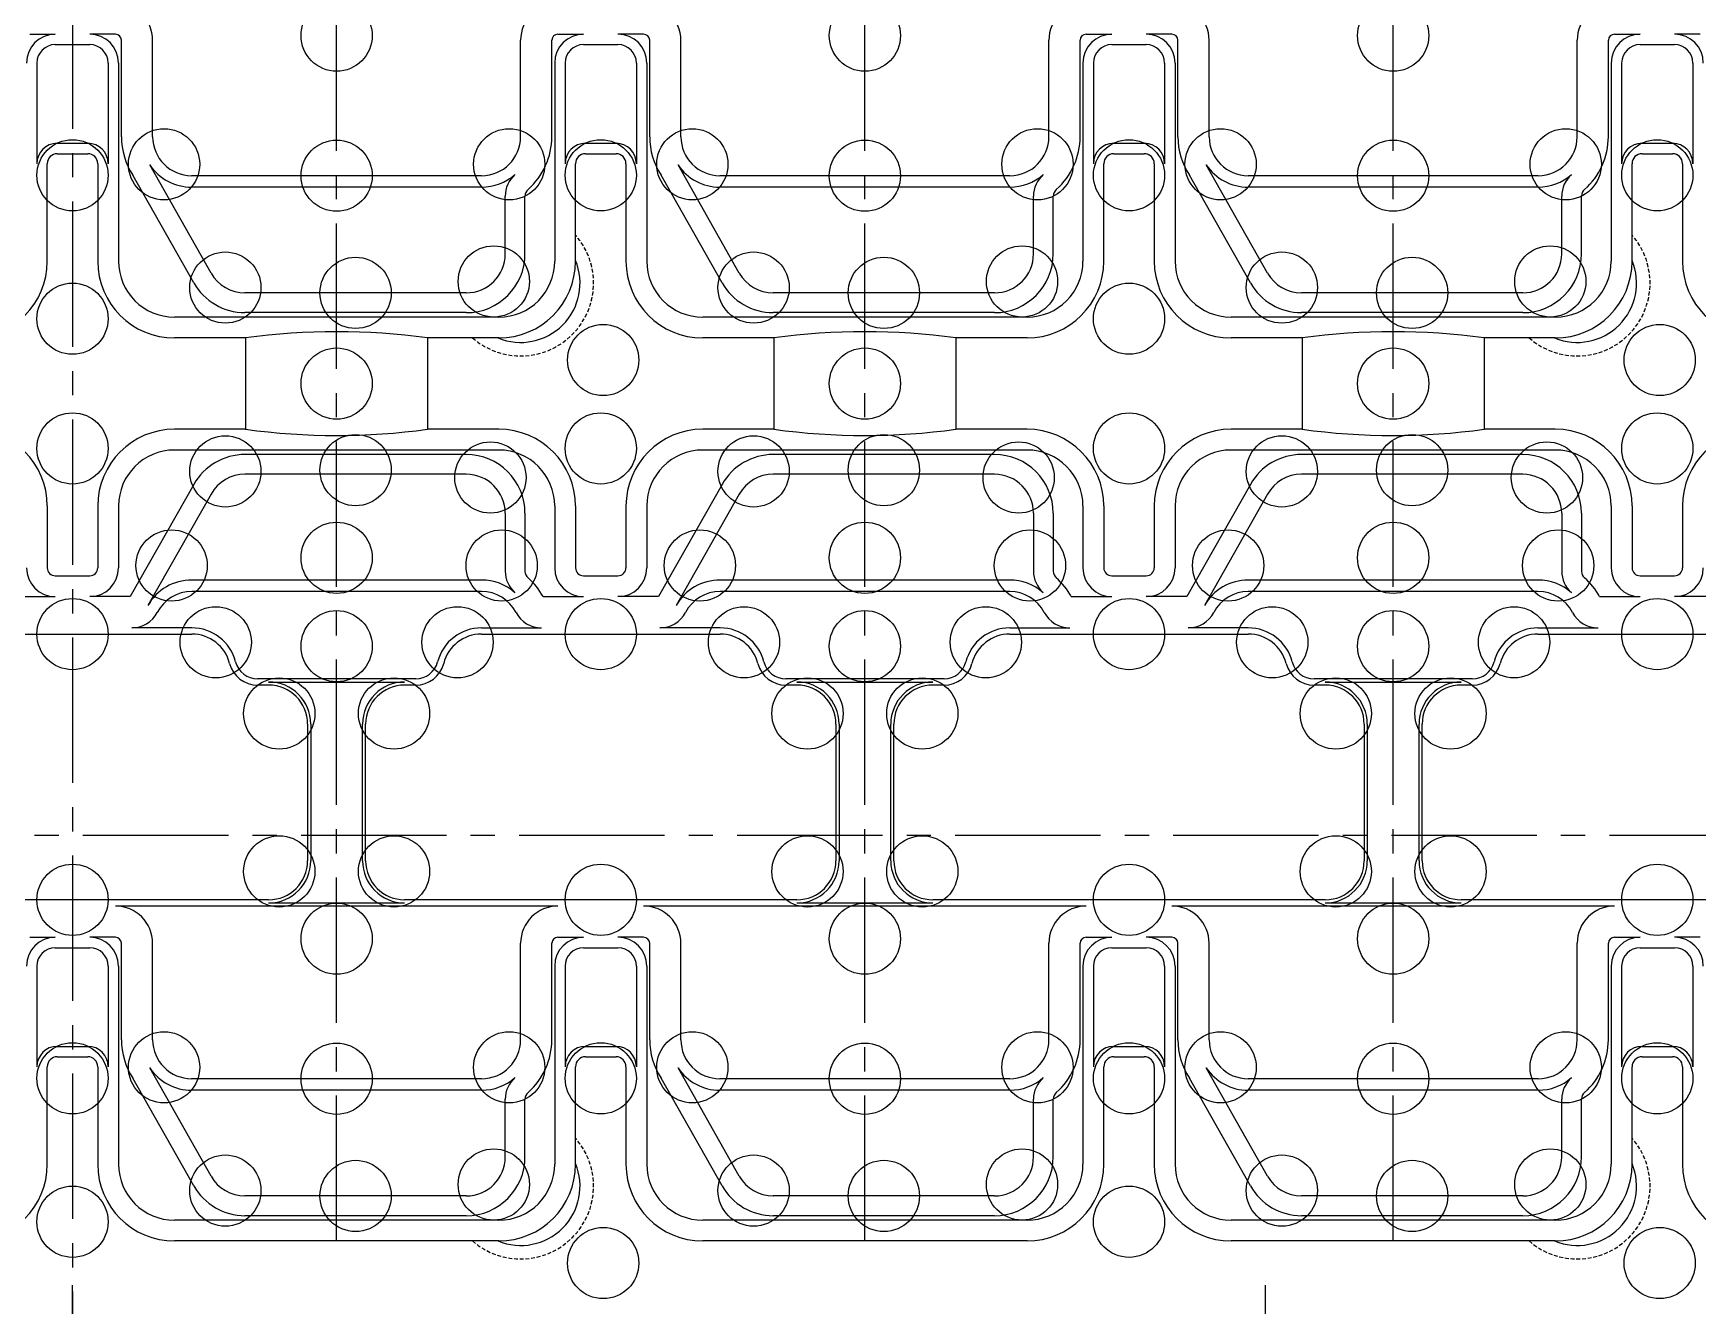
# Model space of a CAD drawing. Extents: x -808 to -24, y -277 to 138.
# Drawn here: x -502.3 to -404.2, y -107.6 to -32.6 of the extents above; entities that cross this region are included whole.
import ezdxf

# ---------------------------------------------------------------- set-up
doc = ezdxf.new("R2010")
doc.units = 0
doc.header["$LTSCALE"] = 0.45
doc.header["$MEASUREMENT"] = 0
doc.linetypes.add('CENTER2', pattern=[28.575, 19.05, -3.175, 3.175, -3.175])
doc.linetypes.add('HIDDENX2', pattern=[0.75, 0.5, -0.25])
for name, color, linetype in [('ANA 10', 7, 'CONTINUOUS'), ('ANA 11.5', 60, 'CONTINUOUS'), ('ANA 13', 230, 'CONTINUOUS'), ('ANA 18.5', 30, 'CONTINUOUS'), ('ANA 28', 110, 'CONTINUOUS'), ('ANA 31 Φ8.6x5°U7', 5, 'CONTINUOUS'), ('ANA 35', 140, 'CONTINUOUS'), ('CENTER', 243, 'CENTER2'), ('DETAIL', 6, 'CONTINUOUS'), ('HIDDEN', 5, 'HIDDENX2'), ('LINE', 7, 'CONTINUOUS'), ('LINE1', 30, 'CONTINUOUS'), ('LINE2', 110, 'CONTINUOUS'), ('LINE3', 230, 'CONTINUOUS'), ('LINE6', 60, 'CONTINUOUS'), ('LINE8', 200, 'CONTINUOUS'), ('SECTION', 31, 'CONTINUOUS'), ('TEXT', 4, 'CONTINUOUS')]:
    doc.layers.add(name, color=color, linetype=linetype)

msp = doc.modelspace()

# ---------------------------------------------------------------- linework, layer by layer
at = {"layer": 'ANA 10'}
for centre in [(-500, -68.035), (-491.5542, -68.51851), (-477.2958, -68.51851), (-468.85, -68.035), (-460.4042, -68.51851), (-446.1458, -68.51851), (-437.7, -68.035), (-429.2542, -68.51851), (-414.9958, -68.51851), (-406.55, -68.035), (-487.80865, -72.71865), (-481.04135, -72.71865), (-456.65865, -72.71865), (-449.89135, -72.71865), (-425.50865, -72.71865), (-418.74135, -72.71865), (-487.80865, -82.03135), (-481.04135, -82.03135), (-456.65865, -82.03135), (-449.89135, -82.03135), (-425.50865, -82.03135), (-418.74135, -82.03135), (-500, -83.705), (-468.85, -83.705), (-437.7, -83.705), (-406.55, -83.705)]:
    msp.add_circle(centre, 2.1, dxfattribs=at)
at = {"layer": 'ANA 11.5'}
for centre in [(-484.425, -32.74064), (-453.275, -32.74064), (-422.125, -32.74064), (-484.425, -68.74936), (-453.275, -68.74936), (-422.125, -68.74936), (-484.425, -86.00064), (-453.275, -86.00064), (-422.125, -86.00064)]:
    msp.add_circle(centre, 2.1, dxfattribs=at)
at = {"layer": 'ANA 13'}
for centre in [(-494.60135, -40.32635), (-474.24865, -40.32635), (-463.45135, -40.32635), (-443.09865, -40.32635), (-432.30135, -40.32635), (-411.94865, -40.32635), (-484.425, -41), (-453.275, -41), (-422.125, -41), (-484.425, -63.53445), (-453.275, -63.53445), (-422.125, -63.53445), (-494.15642, -63.98886), (-474.69358, -63.98886), (-463.00642, -63.98886), (-443.54358, -63.98886), (-431.85642, -63.98886), (-412.39358, -63.98886), (-494.60135, -93.58635), (-484.425, -94.26), (-474.24865, -93.58635), (-463.45135, -93.58635), (-453.275, -94.26), (-443.09865, -93.58635), (-432.30135, -93.58635), (-422.125, -94.26), (-411.94865, -93.58635)]:
    msp.add_circle(centre, 2.1, dxfattribs=at)
at = {"layer": 'ANA 18.5'}
for centre in [(-475.15865, -47.23635), (-444.00865, -47.23635), (-412.85865, -47.23635), (-490.98816, -47.59694), (-483.30734, -47.91), (-459.83816, -47.59694), (-452.15734, -47.91), (-428.68816, -47.59694), (-421.00734, -47.91), (-490.98816, -58.43942), (-483.30734, -58.36433), (-475.35865, -58.80002), (-459.83816, -58.43942), (-452.15734, -58.36433), (-444.20865, -58.80002), (-428.68816, -58.43942), (-421.00734, -58.36433), (-413.05865, -58.80002), (-490.98816, -100.85694), (-483.30734, -101.17), (-475.15865, -100.49635), (-459.83816, -100.85694), (-452.15734, -101.17), (-444.00865, -100.49635), (-428.68816, -100.85694), (-421.00734, -101.17), (-412.85865, -100.49635)]:
    msp.add_circle(centre, 2.1, dxfattribs=at)
at = {"layer": 'ANA 28'}
for centre in [(-500, -40.9753), (-468.85, -40.9753), (-437.7, -40.9753), (-406.55, -40.9753), (-500, -49.43401), (-437.7, -49.43401), (-500, -57.08599), (-468.85, -57.08599), (-437.7, -57.08599), (-406.55, -57.08599), (-500, -94.2353), (-468.85, -94.2353), (-437.7, -94.2353), (-406.55, -94.2353), (-500, -102.69401), (-437.7, -102.69401)]:
    msp.add_circle(centre, 2.1, dxfattribs=at)
at = {"layer": 'ANA 31 Φ8.6x5°U7'}
for centre in [(-468.70758, -51.86983), (-406.40758, -51.86983), (-468.70758, -105.12983), (-406.40758, -105.12983)]:
    msp.add_circle(centre, 2.1, dxfattribs=at)
at = {"layer": 'ANA 35'}
for centre in [(-484.425, -53.26), (-453.275, -53.26), (-422.125, -53.26)]:
    msp.add_circle(centre, 2.1, dxfattribs=at)
at = {"layer": 'CENTER'}
for p, q in [((-500, 137.5), (-500, -244.89837)), ((-484.425, -103.82785), (-484.425, 103.82785)), ((-453.275, -103.82785), (-453.275, 103.82785)), ((-422.125, -103.82785), (-422.125, 103.82785)), ((-666.54797, -79.89), (-333.45203, -79.89)), ((-500, -122.195), (-500, -106.44006)), ((-429.65, -122.195), (-429.65, -106.44006))]:
    msp.add_line(p, q, dxfattribs=at)
at = {"layer": 'DETAIL'}
for centre in [(-473.57252, -47.33248), (-411.27252, -47.33248), (-473.57252, -100.59248), (-411.27252, -100.59248)]:
    msp.add_arc(centre, 3.5, 247.5764905, 22.4235095, dxfattribs=at)
at = {"layer": 'HIDDEN'}
for centre in [(-473.57252, -47.33248), (-411.27252, -47.33248), (-473.57252, -100.59248), (-411.27252, -100.59248)]:
    msp.add_arc(centre, 4.3, 228.7995848, 41.2004152, dxfattribs=at)
at = {"layer": 'LINE'}
for p, q in [((-507.035, -68.035), (-492.965, -68.035)), ((-475.885, -68.035), (-461.815, -68.035)), ((-444.735, -68.035), (-430.665, -68.035)), ((-413.585, -68.035), (-399.515, -68.035)), ((-488.435, -71.045), (-489.08945, -71.045)), ((-479.76055, -71.045), (-480.415, -71.045)), ((-457.285, -71.045), (-457.93945, -71.045)), ((-448.61055, -71.045), (-449.265, -71.045)), ((-426.135, -71.045), (-426.78945, -71.045)), ((-417.46055, -71.045), (-418.115, -71.045)), ((-486.135, -73.345), (-486.135, -81.405)), ((-482.715, -81.405), (-482.715, -73.345)), ((-454.985, -73.345), (-454.985, -81.405)), ((-451.565, -81.405), (-451.565, -73.345)), ((-423.835, -73.345), (-423.835, -81.405)), ((-420.415, -81.405), (-420.415, -73.345)), ((-488.435, -83.705), (-511.565, -83.705)), ((-457.285, -83.705), (-480.415, -83.705)), ((-426.135, -83.705), (-449.265, -83.705)), ((-394.985, -83.705), (-418.115, -83.705))]:
    msp.add_line(p, q, dxfattribs=at)
for centre, radius, start, end in [((-492.965, -70.335), 2.3, 14.3296242, 90), ((-475.885, -70.335), 2.3, 90, 165.6703758), ((-461.815, -70.335), 2.3, 14.3296242, 90), ((-444.735, -70.335), 2.3, 90, 165.6703758), ((-430.665, -70.335), 2.3, 14.3296242, 90), ((-413.585, -70.335), 2.3, 90, 165.6703758), ((-489.08945, -69.345), 1.7, 194.3296242, 270), ((-479.76055, -69.345), 1.7, 270, 345.6703758), ((-457.93945, -69.345), 1.7, 194.3296242, 270), ((-448.61055, -69.345), 1.7, 270, 345.6703758), ((-426.78945, -69.345), 1.7, 194.3296242, 270), ((-417.46055, -69.345), 1.7, 270, 345.6703758), ((-488.435, -73.345), 2.3, 0, 90), ((-480.415, -73.345), 2.3, 90, 180), ((-457.285, -73.345), 2.3, 0, 90), ((-449.265, -73.345), 2.3, 90, 180), ((-426.135, -73.345), 2.3, 0, 90), ((-418.115, -73.345), 2.3, 90, 180), ((-488.435, -81.405), 2.3, 270, 360), ((-480.415, -81.405), 2.3, 180, 270), ((-457.285, -81.405), 2.3, 270, 360), ((-449.265, -81.405), 2.3, 180, 270), ((-426.135, -81.405), 2.3, 270, 360), ((-418.115, -81.405), 2.3, 180, 270)]:
    msp.add_arc(centre, radius, start, end, dxfattribs=at)
at = {"layer": 'LINE1'}
for p, q in [((-491.83127, -46.74298), (-495.4447, -40.35924)), ((-460.68127, -46.74298), (-464.2947, -40.35924)), ((-429.53127, -46.74298), (-433.1447, -40.35924)), ((-475.875, -41.67532), (-492.975, -41.67532)), ((-444.725, -41.67532), (-461.825, -41.67532)), ((-413.575, -41.67532), (-430.675, -41.67532)), ((-474.485, -45.61), (-474.485, -42.20863)), ((-443.335, -45.61), (-443.335, -42.20863)), ((-412.185, -45.61), (-412.185, -42.20863)), ((-476.785, -47.91), (-489.82967, -47.91)), ((-445.635, -47.91), (-458.67967, -47.91)), ((-414.485, -47.91), (-427.52967, -47.91)), ((-476.785, -58.61), (-489.82967, -58.61)), ((-445.635, -58.61), (-458.67967, -58.61)), ((-414.485, -58.61), (-427.52967, -58.61)), ((-491.83127, -59.77702), (-495.55429, -66.35437)), ((-460.68127, -59.77702), (-464.40429, -66.35437)), ((-429.53127, -59.77702), (-433.25429, -66.35437)), ((-474.485, -60.91), (-474.485, -64.3202)), ((-443.335, -60.91), (-443.335, -64.3202)), ((-412.185, -60.91), (-412.185, -64.3202)), ((-475.885, -64.84468), (-492.965, -64.84468)), ((-444.735, -64.84468), (-461.815, -64.84468)), ((-413.585, -64.84468), (-430.665, -64.84468)), ((-491.83127, -100.00298), (-495.4447, -93.61924)), ((-460.68127, -100.00298), (-464.2947, -93.61924)), ((-429.53127, -100.00298), (-433.1447, -93.61924)), ((-475.875, -94.93532), (-492.975, -94.93532)), ((-444.725, -94.93532), (-461.825, -94.93532)), ((-413.575, -94.93532), (-430.675, -94.93532)), ((-474.485, -98.87), (-474.485, -95.46863)), ((-443.335, -98.87), (-443.335, -95.46863)), ((-412.185, -98.87), (-412.185, -95.46863)), ((-476.785, -101.17), (-489.82967, -101.17)), ((-445.635, -101.17), (-458.67967, -101.17)), ((-414.485, -101.17), (-427.52967, -101.17))]:
    msp.add_line(p, q, dxfattribs=at)
for centre, radius, start, end in [((-492.975, -38.7), 2.97532, 213.8947944, 270), ((-475.875, -38.7), 2.97532, 270, 311.369924), ((-472.785, -42.20863), 1.7, 131.369924, 180), ((-461.825, -38.7), 2.97532, 213.8947944, 270), ((-444.725, -38.7), 2.97532, 270, 311.369924), ((-441.635, -42.20863), 1.7, 131.369924, 180), ((-430.675, -38.7), 2.97532, 213.8947944, 270), ((-413.575, -38.7), 2.97532, 270, 311.369924), ((-410.485, -42.20863), 1.7, 131.369924, 180), ((-476.785, -45.61), 2.3, 270, 0), ((-445.635, -45.61), 2.3, 270, 0), ((-414.485, -45.61), 2.3, 270, 0), ((-489.82967, -45.61), 2.3, 209.5114986, 270), ((-458.67967, -45.61), 2.3, 209.5114986, 270), ((-427.52967, -45.61), 2.3, 209.5114986, 270), ((-489.82967, -60.91), 2.3, 90, 150.4885014), ((-476.785, -60.91), 2.3, 0, 90), ((-458.67967, -60.91), 2.3, 90, 150.4885014), ((-445.635, -60.91), 2.3, 0, 90), ((-427.52967, -60.91), 2.3, 90, 150.4885014), ((-414.485, -60.91), 2.3, 0, 90), ((-472.785, -64.3202), 1.7, 180, 228.4665706), ((-441.635, -64.3202), 1.7, 180, 228.4665706), ((-410.485, -64.3202), 1.7, 180, 228.4665706), ((-492.965, -67.82), 2.97532, 90, 150.4885014), ((-475.885, -67.82), 2.97532, 48.4665706, 90), ((-461.815, -67.82), 2.97532, 90, 150.4885014), ((-444.735, -67.82), 2.97532, 48.4665706, 90), ((-430.665, -67.82), 2.97532, 90, 150.4885014), ((-413.585, -67.82), 2.97532, 48.4665706, 90), ((-492.975, -91.96), 2.97532, 213.8947944, 270), ((-475.875, -91.96), 2.97532, 270, 311.369924), ((-472.785, -95.46863), 1.7, 131.369924, 180), ((-461.825, -91.96), 2.97532, 213.8947944, 270), ((-444.725, -91.96), 2.97532, 270, 311.369924), ((-441.635, -95.46863), 1.7, 131.369924, 180), ((-430.675, -91.96), 2.97532, 213.8947944, 270), ((-413.575, -91.96), 2.97532, 270, 311.369924), ((-410.485, -95.46863), 1.7, 131.369924, 180), ((-476.785, -98.87), 2.3, 270, 0), ((-445.635, -98.87), 2.3, 270, 0), ((-414.485, -98.87), 2.3, 270, 0), ((-489.82967, -98.87), 2.3, 209.5114986, 270), ((-458.67967, -98.87), 2.3, 209.5114986, 270), ((-427.52967, -98.87), 2.3, 209.5114986, 270)]:
    msp.add_arc(centre, radius, start, end, dxfattribs=at)
at = {"layer": 'LINE2'}
for p, q in [((-502.525, -32.65512), (-501.015, -32.65512)), ((-497.475, -32.65512), (-498.985, -32.65512)), ((-497.11677, -38.7), (-497.11677, -33.01335)), ((-471.73323, -38.7), (-471.73323, -33.01335)), ((-471.375, -32.65512), (-469.865, -32.65512)), ((-466.325, -32.65512), (-467.835, -32.65512)), ((-465.96677, -38.7), (-465.96677, -33.01335)), ((-440.58323, -38.7), (-440.58323, -33.01335)), ((-440.225, -32.65512), (-438.715, -32.65512)), ((-435.175, -32.65512), (-436.685, -32.65512)), ((-434.81677, -38.7), (-434.81677, -33.01335)), ((-409.43323, -38.7), (-409.43323, -33.01335)), ((-409.075, -32.65512), (-407.565, -32.65512)), ((-404.025, -32.65512), (-405.535, -32.65512)), ((-497.285, -34.35512), (-497.285, -46.04)), ((-471.565, -34.35512), (-471.565, -46.04)), ((-466.135, -34.35512), (-466.135, -46.04)), ((-440.415, -34.35512), (-440.415, -46.04)), ((-434.985, -34.35512), (-434.985, -46.04)), ((-409.265, -34.35512), (-409.265, -46.04)), ((-492.84638, -47.31757), (-496.43964, -40.96948)), ((-461.69638, -47.31757), (-465.28964, -40.96948)), ((-430.54638, -47.31757), (-434.13964, -40.96948)), ((-473.31855, -45.61), (-473.31855, -42.20863)), ((-442.16855, -45.61), (-442.16855, -42.20863)), ((-411.01855, -45.61), (-411.01855, -42.20863)), ((-474.865, -49.34), (-493.985, -49.34)), ((-476.785, -49.07645), (-489.82967, -49.07645)), ((-443.715, -49.34), (-462.835, -49.34)), ((-445.635, -49.07645), (-458.67967, -49.07645)), ((-412.565, -49.34), (-431.685, -49.34)), ((-414.485, -49.07645), (-427.52967, -49.07645)), ((-474.865, -57.18), (-493.985, -57.18)), ((-476.785, -57.44355), (-489.82967, -57.44355)), ((-443.715, -57.18), (-462.835, -57.18)), ((-445.635, -57.44355), (-458.67967, -57.44355)), ((-412.565, -57.18), (-431.685, -57.18)), ((-414.485, -57.44355), (-427.52967, -57.44355)), ((-492.84638, -59.20243), (-496.59493, -65.82488)), ((-461.69638, -59.20243), (-465.44493, -65.82488)), ((-430.54638, -59.20243), (-434.29493, -65.82488)), ((-497.285, -60.48), (-497.285, -64.12488)), ((-471.565, -60.48), (-471.565, -64.12488)), ((-466.135, -60.48), (-466.135, -64.12488)), ((-440.415, -60.48), (-440.415, -64.12488)), ((-434.985, -60.48), (-434.985, -64.12488)), ((-409.265, -60.48), (-409.265, -64.12488)), ((-473.31855, -60.91), (-473.31855, -64.3202)), ((-442.16855, -60.91), (-442.16855, -64.3202)), ((-411.01855, -60.91), (-411.01855, -64.3202)), ((-503.40544, -65.82488), (-501.015, -65.82488)), ((-496.59493, -65.82488), (-498.985, -65.82488)), ((-472.25544, -65.82488), (-469.865, -65.82488)), ((-465.44493, -65.82488), (-467.835, -65.82488)), ((-441.10544, -65.82488), (-438.715, -65.82488)), ((-434.29493, -65.82488), (-436.685, -65.82488)), ((-409.95544, -65.82488), (-407.565, -65.82488)), ((-403.14493, -65.82488), (-405.535, -65.82488)), ((-502.525, -85.91512), (-501.015, -85.91512)), ((-497.475, -85.91512), (-498.985, -85.91512)), ((-497.11677, -91.96), (-497.11677, -86.27335)), ((-471.73323, -91.96), (-471.73323, -86.27335)), ((-471.375, -85.91512), (-469.865, -85.91512)), ((-466.325, -85.91512), (-467.835, -85.91512)), ((-465.96677, -91.96), (-465.96677, -86.27335)), ((-440.58323, -91.96), (-440.58323, -86.27335)), ((-440.225, -85.91512), (-438.715, -85.91512)), ((-435.175, -85.91512), (-436.685, -85.91512)), ((-434.81677, -91.96), (-434.81677, -86.27335)), ((-409.43323, -91.96), (-409.43323, -86.27335)), ((-409.075, -85.91512), (-407.565, -85.91512)), ((-404.025, -85.91512), (-405.535, -85.91512)), ((-497.285, -87.61512), (-497.285, -99.3)), ((-471.565, -87.61512), (-471.565, -99.3)), ((-466.135, -87.61512), (-466.135, -99.3)), ((-440.415, -87.61512), (-440.415, -99.3)), ((-434.985, -87.61512), (-434.985, -99.3)), ((-409.265, -87.61512), (-409.265, -99.3)), ((-492.84638, -100.57757), (-496.43964, -94.22948)), ((-461.69638, -100.57757), (-465.28964, -94.22948)), ((-430.54638, -100.57757), (-434.13964, -94.22948)), ((-473.31855, -98.87), (-473.31855, -95.46863)), ((-442.16855, -98.87), (-442.16855, -95.46863)), ((-411.01855, -98.87), (-411.01855, -95.46863)), ((-474.865, -102.6), (-493.985, -102.6)), ((-476.785, -102.33645), (-489.82967, -102.33645)), ((-443.715, -102.6), (-462.835, -102.6)), ((-445.635, -102.33645), (-458.67967, -102.33645)), ((-412.565, -102.6), (-431.685, -102.6)), ((-414.485, -102.33645), (-427.52967, -102.33645))]:
    msp.add_line(p, q, dxfattribs=at)
for centre, radius, start, end in [((-501.015, -34.35512), 1.7, 90, 180), ((-498.985, -34.35512), 1.7, 0, 90), ((-497.475, -33.01335), 0.35823, 0, 90), ((-471.375, -33.01335), 0.35823, 90, 180), ((-469.865, -34.35512), 1.7, 90, 180), ((-467.835, -34.35512), 1.7, 0, 90), ((-466.325, -33.01335), 0.35823, 0, 90), ((-440.225, -33.01335), 0.35823, 90, 180), ((-438.715, -34.35512), 1.7, 90, 180), ((-436.685, -34.35512), 1.7, 0, 90), ((-435.175, -33.01335), 0.35823, 0, 90), ((-409.075, -33.01335), 0.35823, 90, 180), ((-407.565, -34.35512), 1.7, 90, 180), ((-405.535, -34.35512), 1.7, 0, 90), ((-492.975, -38.7), 4.14177, 180, 213.2263763), ((-475.875, -38.7), 4.14177, 311.369924, 0), ((-461.825, -38.7), 4.14177, 180, 213.2263763), ((-444.725, -38.7), 4.14177, 311.369924, 0), ((-430.675, -38.7), 4.14177, 180, 213.2263763), ((-413.575, -38.7), 4.14177, 311.369924, 0), ((-472.785, -42.20863), 0.53355, 131.369924, 180), ((-441.635, -42.20863), 0.53355, 131.369924, 180), ((-410.485, -42.20863), 0.53355, 131.369924, 180), ((-493.985, -46.04), 3.3, 180, 270), ((-476.785, -45.61), 3.46645, 270, 0), ((-474.865, -46.04), 3.3, 270, 0), ((-462.835, -46.04), 3.3, 180, 270), ((-445.635, -45.61), 3.46645, 270, 0), ((-443.715, -46.04), 3.3, 270, 0), ((-431.685, -46.04), 3.3, 180, 270), ((-414.485, -45.61), 3.46645, 270, 0), ((-412.565, -46.04), 3.3, 270, 0), ((-489.82967, -45.61), 3.46645, 209.5114986, 270), ((-458.67967, -45.61), 3.46645, 209.5114986, 270), ((-427.52967, -45.61), 3.46645, 209.5114986, 270), ((-493.985, -60.48), 3.3, 90, 180), ((-489.82967, -60.91), 3.46645, 90, 150.4885014), ((-476.785, -60.91), 3.46645, 0, 90), ((-474.865, -60.48), 3.3, 0, 90), ((-462.835, -60.48), 3.3, 90, 180), ((-458.67967, -60.91), 3.46645, 90, 150.4885014), ((-445.635, -60.91), 3.46645, 0, 90), ((-443.715, -60.48), 3.3, 0, 90), ((-431.685, -60.48), 3.3, 90, 180), ((-427.52967, -60.91), 3.46645, 90, 150.4885014), ((-414.485, -60.91), 3.46645, 0, 90), ((-412.565, -60.48), 3.3, 0, 90), ((-501.015, -64.12488), 1.7, 180, 270), ((-498.985, -64.12488), 1.7, 270, 0), ((-472.785, -64.3202), 0.53355, 180, 228.4665706), ((-475.885, -67.82), 4.14177, 28.7969998, 48.4665706), ((-469.865, -64.12488), 1.7, 180, 270), ((-467.835, -64.12488), 1.7, 270, 0), ((-441.635, -64.3202), 0.53355, 180, 228.4665706), ((-444.735, -67.82), 4.14177, 28.7969998, 48.4665706), ((-438.715, -64.12488), 1.7, 180, 270), ((-436.685, -64.12488), 1.7, 270, 0), ((-410.485, -64.3202), 0.53355, 180, 228.4665706), ((-413.585, -67.82), 4.14177, 28.7969998, 48.4665706), ((-407.565, -64.12488), 1.7, 180, 270), ((-405.535, -64.12488), 1.7, 270, 0), ((-501.015, -87.61512), 1.7, 90, 180), ((-498.985, -87.61512), 1.7, 360, 90), ((-497.475, -86.27335), 0.35823, 0, 90), ((-471.375, -86.27335), 0.35823, 90, 180), ((-469.865, -87.61512), 1.7, 90, 180), ((-467.835, -87.61512), 1.7, 360, 90), ((-466.325, -86.27335), 0.35823, 0, 90), ((-440.225, -86.27335), 0.35823, 90, 180), ((-438.715, -87.61512), 1.7, 90, 180), ((-436.685, -87.61512), 1.7, 360, 90), ((-435.175, -86.27335), 0.35823, 0, 90), ((-409.075, -86.27335), 0.35823, 90, 180), ((-407.565, -87.61512), 1.7, 90, 180), ((-405.535, -87.61512), 1.7, 360, 90), ((-492.975, -91.96), 4.14177, 180, 213.2263763), ((-475.875, -91.96), 4.14177, 311.369924, 0), ((-461.825, -91.96), 4.14177, 180, 213.2263763), ((-444.725, -91.96), 4.14177, 311.369924, 0), ((-430.675, -91.96), 4.14177, 180, 213.2263763), ((-413.575, -91.96), 4.14177, 311.369924, 0), ((-472.785, -95.46863), 0.53355, 131.369924, 180), ((-441.635, -95.46863), 0.53355, 131.369924, 180), ((-410.485, -95.46863), 0.53355, 131.369924, 180), ((-476.785, -98.87), 3.46645, 270, 0), ((-445.635, -98.87), 3.46645, 270, 0), ((-414.485, -98.87), 3.46645, 270, 0), ((-493.985, -99.3), 3.3, 180, 270), ((-474.865, -99.3), 3.3, 270, 0), ((-462.835, -99.3), 3.3, 180, 270), ((-443.715, -99.3), 3.3, 270, 0), ((-431.685, -99.3), 3.3, 180, 270), ((-412.565, -99.3), 3.3, 270, 0), ((-489.82967, -98.87), 3.46645, 209.5114986, 270), ((-458.67967, -98.87), 3.46645, 209.5114986, 270), ((-427.52967, -98.87), 3.46645, 209.5114986, 270)]:
    msp.add_arc(centre, radius, start, end, dxfattribs=at)
at = {"layer": 'LINE3'}
for p, q in [((-495.275, -38.7), (-495.275, -33.01335)), ((-473.575, -38.7), (-473.575, -33.01335)), ((-464.125, -38.7), (-464.125, -33.01335)), ((-442.425, -38.7), (-442.425, -33.01335)), ((-432.975, -38.7), (-432.975, -33.01335)), ((-411.275, -38.7), (-411.275, -33.01335)), ((-475.875, -41), (-492.975, -41)), ((-444.725, -41), (-461.825, -41)), ((-413.575, -41), (-430.675, -41)), ((-475.885, -65.52), (-492.965, -65.52)), ((-444.735, -65.52), (-461.815, -65.52)), ((-413.585, -65.52), (-430.665, -65.52)), ((-492.965, -67.66665), (-496.50973, -67.66665)), ((-475.885, -67.66665), (-472.34027, -67.66665)), ((-461.815, -67.66665), (-465.35973, -67.66665)), ((-444.735, -67.66665), (-441.19027, -67.66665)), ((-430.665, -67.66665), (-434.20973, -67.66665)), ((-413.585, -67.66665), (-410.04027, -67.66665)), ((-479.76055, -70.67665), (-489.08945, -70.67665)), ((-448.61055, -70.67665), (-457.93945, -70.67665)), ((-417.46055, -70.67665), (-426.78945, -70.67665)), ((-471.375, -84.07335), (-497.475, -84.07335)), ((-440.225, -84.07335), (-466.325, -84.07335)), ((-409.075, -84.07335), (-435.175, -84.07335)), ((-495.275, -91.96), (-495.275, -86.27335)), ((-473.575, -91.96), (-473.575, -86.27335)), ((-464.125, -91.96), (-464.125, -86.27335)), ((-442.425, -91.96), (-442.425, -86.27335)), ((-432.975, -91.96), (-432.975, -86.27335)), ((-411.275, -91.96), (-411.275, -86.27335)), ((-475.875, -94.26), (-492.975, -94.26)), ((-444.725, -94.26), (-461.825, -94.26)), ((-413.575, -94.26), (-430.675, -94.26))]:
    msp.add_line(p, q, dxfattribs=at)
for centre, radius, start, end in [((-497.475, -33.01335), 2.2, 0, 90), ((-471.375, -33.01335), 2.2, 90, 180), ((-466.325, -33.01335), 2.2, 0, 90), ((-440.225, -33.01335), 2.2, 90, 180), ((-435.175, -33.01335), 2.2, 0, 90), ((-409.075, -33.01335), 2.2, 90, 180), ((-492.975, -38.7), 2.3, 180, 270), ((-475.875, -38.7), 2.3, 270, 0), ((-461.825, -38.7), 2.3, 180, 270), ((-444.725, -38.7), 2.3, 270, 0), ((-430.675, -38.7), 2.3, 180, 270), ((-413.575, -38.7), 2.3, 270, 0), ((-492.965, -67.82), 2.3, 90, 152.3972596), ((-475.885, -67.82), 2.3, 27.6027404, 90), ((-461.815, -67.82), 2.3, 90, 152.3972596), ((-444.735, -67.82), 2.3, 27.6027404, 90), ((-430.665, -67.82), 2.3, 90, 152.3972596), ((-413.585, -67.82), 2.3, 27.6027404, 90), ((-496.50973, -65.96665), 1.7, 270, 332.3972596), ((-492.965, -70.335), 2.66835, 14.3296242, 90), ((-475.885, -70.335), 2.66835, 90, 165.6703758), ((-472.34027, -65.96665), 1.7, 207.6027404, 270), ((-465.35973, -65.96665), 1.7, 270, 332.3972596), ((-461.815, -70.335), 2.66835, 14.3296242, 90), ((-444.735, -70.335), 2.66835, 90, 165.6703758), ((-441.19027, -65.96665), 1.7, 207.6027404, 270), ((-434.20973, -65.96665), 1.7, 270, 332.3972596), ((-430.665, -70.335), 2.66835, 14.3296242, 90), ((-413.585, -70.335), 2.66835, 90, 165.6703758), ((-410.04027, -65.96665), 1.7, 207.6027404, 270), ((-489.08945, -69.345), 1.33165, 194.3296242, 270), ((-479.76055, -69.345), 1.33165, 270, 345.6703758), ((-457.93945, -69.345), 1.33165, 194.3296242, 270), ((-448.61055, -69.345), 1.33165, 270, 345.6703758), ((-426.78945, -69.345), 1.33165, 194.3296242, 270), ((-417.46055, -69.345), 1.33165, 270, 345.6703758), ((-497.475, -86.27335), 2.2, 0, 90), ((-471.375, -86.27335), 2.2, 90, 180), ((-466.325, -86.27335), 2.2, 0, 90), ((-440.225, -86.27335), 2.2, 90, 180), ((-435.175, -86.27335), 2.2, 0, 90), ((-409.075, -86.27335), 2.2, 90, 180), ((-492.975, -91.96), 2.3, 180, 270), ((-475.875, -91.96), 2.3, 270, 0), ((-461.825, -91.96), 2.3, 180, 270), ((-444.725, -91.96), 2.3, 270, 0), ((-430.675, -91.96), 2.3, 180, 270), ((-413.575, -91.96), 2.3, 270, 0)]:
    msp.add_arc(centre, radius, start, end, dxfattribs=at)
at = {"layer": 'LINE6'}
for p, q in [((-488.435, -70.86082), (-480.415, -70.86082)), ((-457.285, -70.86082), (-449.265, -70.86082)), ((-426.135, -70.86082), (-418.115, -70.86082)), ((-485.95082, -73.345), (-485.95082, -81.405)), ((-482.89918, -81.405), (-482.89918, -73.345)), ((-454.80082, -73.345), (-454.80082, -81.405)), ((-451.74918, -81.405), (-451.74918, -73.345)), ((-423.65082, -73.345), (-423.65082, -81.405)), ((-420.59918, -81.405), (-420.59918, -73.345)), ((-488.435, -83.88918), (-480.415, -83.88918)), ((-457.285, -83.88918), (-449.265, -83.88918)), ((-426.135, -83.88918), (-418.115, -83.88918))]:
    msp.add_line(p, q, dxfattribs=at)
for centre, start, end in [((-488.435, -73.345), 0, 90), ((-480.415, -73.345), 90, 180), ((-457.285, -73.345), 0, 90), ((-449.265, -73.345), 90, 180), ((-426.135, -73.345), 0, 90), ((-418.115, -73.345), 90, 180), ((-488.435, -81.405), 270, 360), ((-480.415, -81.405), 180, 270), ((-457.285, -81.405), 270, 360), ((-449.265, -81.405), 180, 270), ((-426.135, -81.405), 270, 360), ((-418.115, -81.405), 180, 270)]:
    msp.add_arc(centre, 2.48418, start, end, dxfattribs=at)
at = {"layer": 'LINE8'}
for centre, start, end in [((-484.425, -89.47653), 82.1469066, 97.8530934), ((-453.275, -89.47653), 82.1469066, 97.8530934), ((-422.125, -89.47653), 82.1469066, 97.8530934), ((-484.425, -17.04347), 262.1469066, 277.8530934), ((-453.275, -17.04347), 262.1469066, 277.8530934), ((-422.125, -17.04347), 262.1469066, 277.8530934)]:
    msp.add_arc(centre, 39.27704, start, end, dxfattribs=at)
at = {"layer": 'SECTION'}
for p, q in [((-500.90108, -39.70392), (-499.09892, -39.70392)), ((-469.75108, -39.70392), (-467.94892, -39.70392)), ((-438.60108, -39.70392), (-436.79892, -39.70392)), ((-407.45108, -39.70392), (-405.64892, -39.70392)), ((-501.48715, -46.04), (-501.48715, -40.29)), ((-498.51285, -40.29), (-498.51285, -46.04)), ((-470.33715, -46.04), (-470.33715, -40.29)), ((-467.36285, -40.29), (-467.36285, -46.04)), ((-439.18715, -46.04), (-439.18715, -40.29)), ((-436.21285, -40.29), (-436.21285, -46.04)), ((-408.03715, -46.04), (-408.03715, -40.29)), ((-405.06285, -40.29), (-405.06285, -46.04)), ((-489.79156, -50.56785), (-493.985, -50.56785)), ((-489.79156, -50.56785), (-489.79156, -55.95215)), ((-474.865, -50.56785), (-479.05844, -50.56785)), ((-479.05844, -50.56785), (-479.05844, -55.95215)), ((-458.64156, -50.56785), (-462.835, -50.56785)), ((-458.64156, -50.56785), (-458.64156, -55.95215)), ((-443.715, -50.56785), (-447.90844, -50.56785)), ((-447.90844, -50.56785), (-447.90844, -55.95215)), ((-427.49156, -50.56785), (-431.685, -50.56785)), ((-427.49156, -50.56785), (-427.49156, -55.95215)), ((-412.565, -50.56785), (-416.75844, -50.56785)), ((-416.75844, -50.56785), (-416.75844, -55.95215)), ((-489.79156, -55.95215), (-493.985, -55.95215)), ((-474.865, -55.95215), (-479.05844, -55.95215)), ((-458.64156, -55.95215), (-462.835, -55.95215)), ((-443.715, -55.95215), (-447.90844, -55.95215)), ((-427.49156, -55.95215), (-431.685, -55.95215)), ((-412.565, -55.95215), (-416.75844, -55.95215)), ((-501.48715, -60.48), (-501.48715, -64.12488)), ((-498.51285, -60.48), (-498.51285, -64.12488)), ((-470.33715, -60.48), (-470.33715, -64.12488)), ((-467.36285, -60.48), (-467.36285, -64.12488)), ((-439.18715, -60.48), (-439.18715, -64.12488)), ((-436.21285, -60.48), (-436.21285, -64.12488)), ((-408.03715, -60.48), (-408.03715, -64.12488)), ((-405.06285, -60.48), (-405.06285, -64.12488)), ((-501.015, -64.59703), (-498.985, -64.59703)), ((-469.865, -64.59703), (-467.835, -64.59703)), ((-438.715, -64.59703), (-436.685, -64.59703)), ((-407.565, -64.59703), (-405.535, -64.59703)), ((-500.90108, -92.96392), (-499.09892, -92.96392)), ((-469.75108, -92.96392), (-467.94892, -92.96392)), ((-438.60108, -92.96392), (-436.79892, -92.96392)), ((-407.45108, -92.96392), (-405.64892, -92.96392)), ((-501.48715, -99.3), (-501.48715, -93.55)), ((-498.51285, -93.55), (-498.51285, -99.3)), ((-470.33715, -99.3), (-470.33715, -93.55)), ((-467.36285, -93.55), (-467.36285, -99.3)), ((-439.18715, -99.3), (-439.18715, -93.55)), ((-436.21285, -93.55), (-436.21285, -99.3)), ((-408.03715, -99.3), (-408.03715, -93.55)), ((-405.06285, -93.55), (-405.06285, -99.3)), ((-474.865, -103.82785), (-493.985, -103.82785)), ((-443.715, -103.82785), (-462.835, -103.82785)), ((-412.565, -103.82785), (-431.685, -103.82785))]:
    msp.add_line(p, q, dxfattribs=at)
for centre, radius, start, end in [((-500.90108, -40.29), 0.58608, 90, 180), ((-499.09892, -40.29), 0.58608, 0, 90), ((-469.75108, -40.29), 0.58608, 90, 180), ((-467.94892, -40.29), 0.58608, 0, 90), ((-438.60108, -40.29), 0.58608, 90, 180), ((-436.79892, -40.29), 0.58608, 0, 90), ((-407.45108, -40.29), 0.58608, 90, 180), ((-405.64892, -40.29), 0.58608, 0, 90), ((-506.015, -46.04), 4.52785, 270, 0), ((-493.985, -46.04), 4.52785, 180, 270), ((-474.865, -46.04), 4.52785, 270, 0), ((-462.835, -46.04), 4.52785, 180, 270), ((-443.715, -46.04), 4.52785, 270, 0), ((-431.685, -46.04), 4.52785, 180, 270), ((-412.565, -46.04), 4.52785, 270, 0), ((-400.535, -46.04), 4.52785, 180, 270), ((-506.015, -60.48), 4.52785, 0, 90), ((-493.985, -60.48), 4.52785, 90, 180), ((-474.865, -60.48), 4.52785, 0, 90), ((-462.835, -60.48), 4.52785, 90, 180), ((-443.715, -60.48), 4.52785, 0, 90), ((-431.685, -60.48), 4.52785, 90, 180), ((-412.565, -60.48), 4.52785, 0, 90), ((-400.535, -60.48), 4.52785, 90, 180), ((-501.015, -64.12488), 0.47215, 180, 270), ((-498.985, -64.12488), 0.47215, 270, 0), ((-469.865, -64.12488), 0.47215, 180, 270), ((-467.835, -64.12488), 0.47215, 270, 0), ((-438.715, -64.12488), 0.47215, 180, 270), ((-436.685, -64.12488), 0.47215, 270, 0), ((-407.565, -64.12488), 0.47215, 180, 270), ((-405.535, -64.12488), 0.47215, 270, 0), ((-500.90108, -93.55), 0.58608, 90, 180), ((-499.09892, -93.55), 0.58608, 0, 90), ((-469.75108, -93.55), 0.58608, 90, 180), ((-467.94892, -93.55), 0.58608, 0, 90), ((-438.60108, -93.55), 0.58608, 90, 180), ((-436.79892, -93.55), 0.58608, 0, 90), ((-407.45108, -93.55), 0.58608, 90, 180), ((-405.64892, -93.55), 0.58608, 0, 90), ((-506.015, -99.3), 4.52785, 270, 0), ((-493.985, -99.3), 4.52785, 180, 270), ((-474.865, -99.3), 4.52785, 270, 0), ((-462.835, -99.3), 4.52785, 180, 270), ((-443.715, -99.3), 4.52785, 270, 0), ((-431.685, -99.3), 4.52785, 180, 270), ((-412.565, -99.3), 4.52785, 270, 0), ((-400.535, -99.3), 4.52785, 180, 270)]:
    msp.add_arc(centre, radius, start, end, dxfattribs=at)
at = {"layer": 'TEXT'}
for p, q in [((-501.015, -33.26904), (-498.985, -33.26904)), ((-469.865, -33.26904), (-467.835, -33.26904)), ((-438.715, -33.26904), (-436.685, -33.26904)), ((-407.565, -33.26904), (-405.535, -33.26904)), ((-502.10108, -34.35512), (-502.10108, -40.29)), ((-497.89892, -34.35512), (-497.89892, -40.29)), ((-470.95108, -34.35512), (-470.95108, -40.29)), ((-466.74892, -34.35512), (-466.74892, -40.29)), ((-439.80108, -34.35512), (-439.80108, -40.29)), ((-435.59892, -34.35512), (-435.59892, -40.29)), ((-408.65108, -34.35512), (-408.65108, -40.29)), ((-404.44892, -34.35512), (-404.44892, -40.29)), ((-500.90108, -39.09), (-499.09892, -39.09)), ((-469.75108, -39.09), (-467.94892, -39.09)), ((-438.60108, -39.09), (-436.79892, -39.09)), ((-407.45108, -39.09), (-405.64892, -39.09)), ((-501.015, -86.52904), (-498.985, -86.52904)), ((-469.865, -86.52904), (-467.835, -86.52904)), ((-438.715, -86.52904), (-436.685, -86.52904)), ((-407.565, -86.52904), (-405.535, -86.52904)), ((-502.10108, -87.61512), (-502.10108, -93.55)), ((-497.89892, -87.61512), (-497.89892, -93.55)), ((-470.95108, -87.61512), (-470.95108, -93.55)), ((-466.74892, -87.61512), (-466.74892, -93.55)), ((-439.80108, -87.61512), (-439.80108, -93.55)), ((-435.59892, -87.61512), (-435.59892, -93.55)), ((-408.65108, -87.61512), (-408.65108, -93.55)), ((-404.44892, -87.61512), (-404.44892, -93.55)), ((-500.90108, -92.35), (-499.09892, -92.35)), ((-469.75108, -92.35), (-467.94892, -92.35)), ((-438.60108, -92.35), (-436.79892, -92.35)), ((-407.45108, -92.35), (-405.64892, -92.35))]:
    msp.add_line(p, q, dxfattribs=at)
for centre, radius, start, end in [((-501.015, -34.35512), 1.08608, 90, 180), ((-498.985, -34.35512), 1.08608, 0, 90), ((-469.865, -34.35512), 1.08608, 90, 180), ((-467.835, -34.35512), 1.08608, 0, 90), ((-438.715, -34.35512), 1.08608, 90, 180), ((-436.685, -34.35512), 1.08608, 0, 90), ((-407.565, -34.35512), 1.08608, 90, 180), ((-405.535, -34.35512), 1.08608, 0, 90), ((-500.90108, -40.29), 1.2, 90, 180), ((-499.09892, -40.29), 1.2, 0, 90), ((-469.75108, -40.29), 1.2, 90, 180), ((-467.94892, -40.29), 1.2, 0, 90), ((-438.60108, -40.29), 1.2, 90, 180), ((-436.79892, -40.29), 1.2, 0, 90), ((-407.45108, -40.29), 1.2, 90, 180), ((-405.64892, -40.29), 1.2, 0, 90), ((-501.015, -87.61512), 1.08608, 90, 180), ((-498.985, -87.61512), 1.08608, 0, 90), ((-469.865, -87.61512), 1.08608, 90, 180), ((-467.835, -87.61512), 1.08608, 0, 90), ((-438.715, -87.61512), 1.08608, 90, 180), ((-436.685, -87.61512), 1.08608, 0, 90), ((-407.565, -87.61512), 1.08608, 90, 180), ((-405.535, -87.61512), 1.08608, 0, 90), ((-500.90108, -93.55), 1.2, 90, 180), ((-499.09892, -93.55), 1.2, 0, 90), ((-469.75108, -93.55), 1.2, 90, 180), ((-467.94892, -93.55), 1.2, 0, 90), ((-438.60108, -93.55), 1.2, 90, 180), ((-436.79892, -93.55), 1.2, 0, 90), ((-407.45108, -93.55), 1.2, 90, 180), ((-405.64892, -93.55), 1.2, 0, 90)]:
    msp.add_arc(centre, radius, start, end, dxfattribs=at)

doc.saveas('drawing.dxf')
